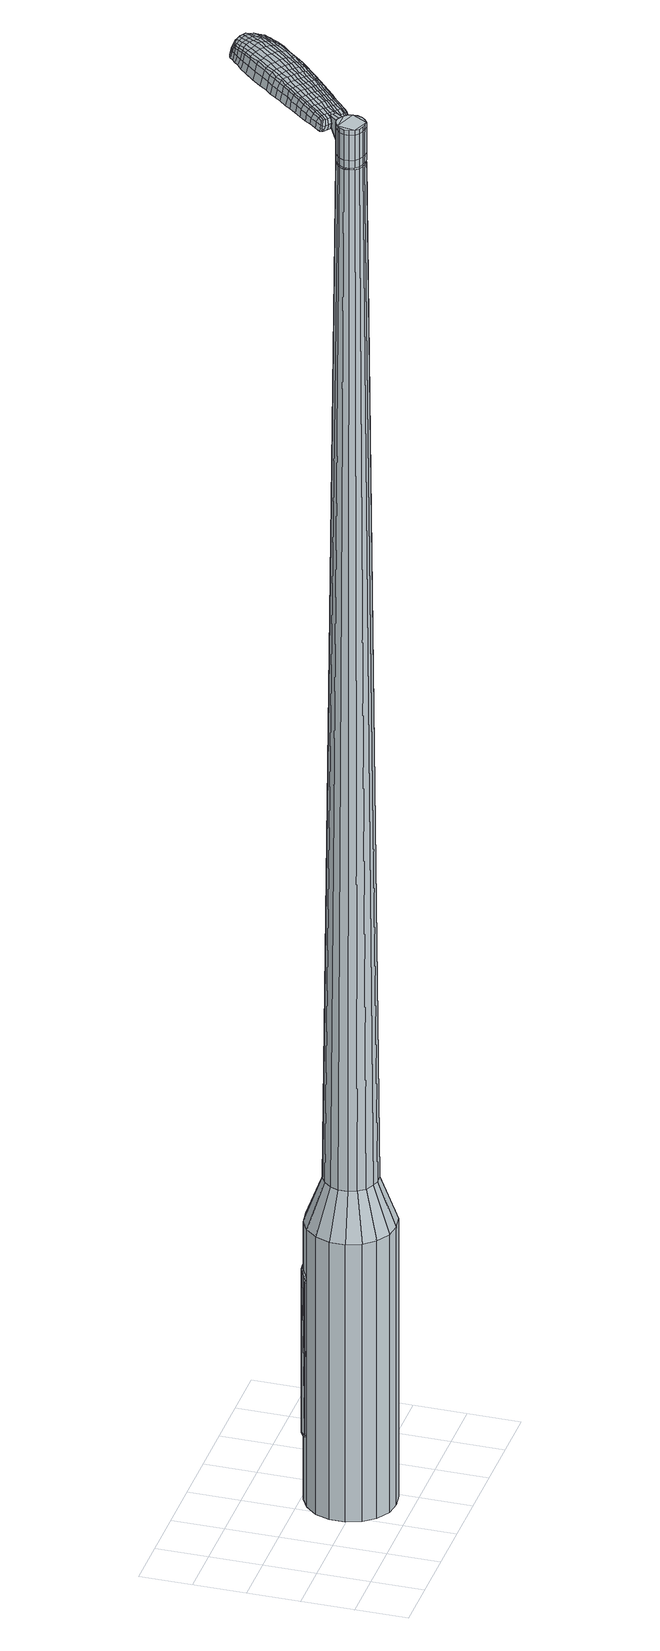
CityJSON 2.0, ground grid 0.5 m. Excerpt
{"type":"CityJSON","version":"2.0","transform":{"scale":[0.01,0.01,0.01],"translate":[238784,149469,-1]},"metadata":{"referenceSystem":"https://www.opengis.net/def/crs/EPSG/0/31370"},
"CityObjects":{
"object1":{"type":"GenericCityObject","attributes":{"cluster":962,"mean_distance_to_centroid":0.055,"new_centroid_x":238785.34,"new_centroid_y":149469.56,"mean_distance_to_camera":15.28,"H1":14.11,"H2":13.28,"Z_final":104.27,"cluster2":-1,"proj_x":238791.31,"proj_y":149474.66,"id_line":47832,"bearing_l":139.51,"distance":7.85,"orientation":"right","G_obj":49.51},"geometry":[{"type":"MultiSurface","lod":"2","boundaries":[[[0,1,2,3]],[[1,4,5,2]],[[4,6,7,5]],[[6,8,9,7]],[[8,10,11,9]],[[10,12,13,11]],[[12,14,15,13]],[[14,16,17,15]],[[16,18,19,17]],[[18,20,21,19]],[[20,22,23,21]],[[22,24,25,23]],[[24,26,27,25]],[[26,28,29,27]],[[28,30,31,29]],[[30,32,33,31]],[[32,34,35,33]],[[34,0,3,35]],[[36,37,38,39]],[[38,40,41,42]],[[41,43,42]],[[42,44,45,46]],[[45,47,46]],[[46,48,49,50]],[[49,51,50]],[[42,46,50,38]],[[50,52,39,38]],[[53,36,39]],[[2,5,7,35]],[[7,9,11,15]],[[11,13,15]],[[15,17,19,23]],[[19,21,23]],[[23,25,27,31]],[[27,29,31]],[[15,23,31,7]],[[31,33,35,7]],[[3,2,35]],[[1,0,54,55]],[[0,34,56,54]],[[34,32,57,56]],[[32,30,58,57]],[[30,28,59,58]],[[28,26,60,59]],[[26,24,61,60]],[[24,22,62,61]],[[22,20,63,62]],[[20,18,64,63]],[[18,16,65,64]],[[16,14,66,65]],[[14,12,67,66]],[[12,10,68,67]],[[10,8,69,68]],[[8,6,70,69]],[[6,4,71,70]],[[4,1,55,71]],[[55,54,72,73]],[[54,56,74,72]],[[56,57,75,74]],[[57,58,76,75]],[[58,59,77,76]],[[59,60,78,77]],[[60,61,79,78]],[[61,62,80,79]],[[62,63,81,80]],[[63,64,82,81]],[[64,65,83,82]],[[65,66,84,83]],[[66,67,85,84]],[[67,68,86,85]],[[68,69,87,86]],[[69,70,88,87]],[[70,71,89,88]],[[71,55,73,89]],[[72,90,91,92]],[[93,94,90,72]],[[95,96,94,93]],[[97,98,96,95]],[[77,99,98,97]],[[78,100,99,77]],[[101,102,100,78]],[[103,104,102,101]],[[105,106,104,103]],[[82,107,106,105]],[[83,108,107,82]],[[84,109,108,83]],[[110,111,109,84]],[[86,112,111,110]],[[113,114,112,86]],[[115,116,114,113]],[[117,118,116,115]],[[92,91,118,117]],[[119,120,121,122]],[[123,119,122,124]],[[125,123,124,126]],[[127,125,126,128]],[[129,127,128,130]],[[131,129,130,132]],[[133,131,132,134]],[[135,133,134,136]],[[137,135,136,138]],[[139,137,138,140]],[[141,139,140,142]],[[143,141,142,144]],[[145,143,144,146]],[[147,145,146,148]],[[149,147,148,150]],[[151,149,150,152]],[[73,72,92]],[[74,93,72]],[[74,75,95,93]],[[75,76,97,95]],[[76,77,97]],[[79,101,78]],[[79,80,103,101]],[[80,81,105,103]],[[81,82,105]],[[85,110,84]],[[85,86,110]],[[87,113,86]],[[87,88,115,113]],[[88,89,117,115]],[[89,73,92,117]],[[153,91,90]],[[153,154,118,91]],[[154,155,116,118]],[[155,156,114,116]],[[156,112,114]],[[157,111,112]],[[157,109,111]],[[158,106,107]],[[158,159,104,106]],[[159,160,102,104]],[[160,100,102]],[[161,98,99]],[[161,162,96,98]],[[162,163,94,96]],[[163,90,94]],[[39,52,151,164]],[[153,90,165,152]],[[53,39,164,120]],[[90,163,121,165]],[[36,53,120,119]],[[163,162,122,121]],[[37,36,119,123]],[[162,161,124,122]],[[38,37,123,125]],[[161,99,126,124]],[[40,38,125,127]],[[99,100,128,126]],[[41,40,127,129]],[[100,160,130,128]],[[43,41,129,131]],[[160,159,132,130]],[[42,43,131,133]],[[159,158,134,132]],[[44,42,133,135]],[[158,107,136,134]],[[45,44,135,137]],[[107,108,138,136]],[[47,45,137,139]],[[108,109,140,138]],[[46,47,139,141]],[[109,157,142,140]],[[48,46,141,143]],[[157,112,144,142]],[[49,48,143,145]],[[112,156,146,144]],[[51,49,145,147]],[[156,155,148,146]],[[50,51,147,149]],[[155,154,150,148]],[[52,50,149,151]],[[154,153,152,150]],[[151,152,166,167]],[[152,165,168,166]],[[165,121,169,168]],[[121,120,170,169]],[[120,164,171,170]],[[164,151,167,171]],[[172,173,174,175]],[[176,172,175,177]],[[172,176,178,179]],[[173,172,179,180]],[[181,182,183,184]],[[185,181,184,186]],[[181,185,187,188]],[[182,181,188,189]],[[190,191,192,193]],[[194,190,193,195]],[[190,194,196,197]],[[191,190,197,198]],[[199,200,201,202]],[[203,199,202,204]],[[199,203,205,206]],[[200,199,206,207]],[[208,209,210,211]],[[212,208,211,213]],[[208,212,214,215]],[[209,208,215,216]],[[217,218,219,220]],[[221,217,220,222]],[[217,221,223,224]],[[218,217,224,225]],[[226,227,228,229]],[[218,226,229,219]],[[226,218,225,230]],[[227,226,230,231]],[[232,233,234,235]],[[227,232,235,228]],[[232,227,231,236]],[[233,232,236,237]],[[238,176,177,239]],[[233,238,239,234]],[[238,233,237,240]],[[176,238,240,178]],[[241,242,243,244]],[[245,241,244,246]],[[241,245,247,248]],[[242,241,248,249]],[[250,251,252,253]],[[242,250,253,243]],[[250,242,249,254]],[[251,250,254,255]],[[256,257,258,259]],[[251,256,259,252]],[[256,251,255,260]],[[257,256,260,261]],[[262,263,264,265]],[[257,262,265,258]],[[262,257,261,266]],[[263,262,266,267]],[[268,173,180,269]],[[263,268,269,264]],[[268,263,267,270]],[[173,268,270,174]],[[271,272,273,274]],[[275,271,274,276]],[[271,275,277,278]],[[272,271,278,279]],[[280,281,282,283]],[[272,280,283,273]],[[280,272,279,284]],[[281,280,284,285]],[[286,287,288,289]],[[281,286,289,282]],[[286,281,285,290]],[[287,286,290,291]],[[292,185,186,293]],[[287,292,293,288]],[[292,287,291,294]],[[185,292,294,187]],[[295,296,297,298]],[[299,295,298,300]],[[295,299,301,302]],[[296,295,302,303]],[[304,305,306,307]],[[296,304,307,297]],[[304,296,303,308]],[[305,304,308,309]],[[310,311,312,313]],[[305,310,313,306]],[[310,305,309,314]],[[311,310,314,315]],[[316,317,318,319]],[[311,316,319,312]],[[316,311,315,320]],[[317,316,320,321]],[[322,182,189,323]],[[317,322,323,318]],[[322,317,321,324]],[[182,322,324,183]],[[325,211,210,326]],[[327,325,326,328]],[[325,327,329,330]],[[211,325,330,213]],[[331,327,328,332]],[[333,331,332,334]],[[331,333,335,336]],[[327,331,336,329]],[[337,333,334,338]],[[339,337,338,340]],[[337,339,341,342]],[[333,337,342,335]],[[343,339,340,344]],[[345,343,344,346]],[[343,345,347,348]],[[339,343,348,341]],[[349,345,346,350]],[[200,349,350,201]],[[349,200,207,351]],[[345,349,351,347]],[[352,353,198,197]],[[354,352,197,196]],[[352,354,355,356]],[[353,352,356,357]],[[358,359,357,356]],[[360,358,356,355]],[[358,360,361,362]],[[359,358,362,363]],[[364,365,363,362]],[[366,364,362,361]],[[364,366,367,368]],[[365,364,368,369]],[[370,371,369,368]],[[372,370,368,367]],[[370,372,205,203]],[[371,370,203,204]],[[373,374,375,376]],[[275,373,376,277]],[[373,275,276,377]],[[374,373,377,378]],[[379,194,195,380]],[[374,379,380,375]],[[379,374,378,381]],[[194,379,381,196]],[[382,383,384,385]],[[221,382,385,223]],[[382,221,222,386]],[[383,382,386,387]],[[388,389,390,391]],[[383,388,391,384]],[[388,383,387,392]],[[389,388,392,393]],[[394,191,198,395]],[[389,394,395,390]],[[394,389,393,396]],[[191,394,396,192]],[[397,398,399,400]],[[179,397,400,180]],[[397,179,178,401]],[[398,397,401,402]],[[403,404,405,406]],[[398,403,406,399]],[[403,398,402,407]],[[404,403,407,408]],[[409,202,201,410]],[[404,409,410,405]],[[409,404,408,411]],[[202,409,411,204]],[[412,413,414,415]],[[184,412,415,186]],[[412,184,183,416]],[[413,412,416,417]],[[418,206,205,419]],[[413,418,419,414]],[[418,413,417,420]],[[206,418,420,207]],[[421,422,423,424]],[[299,421,424,301]],[[421,299,300,425]],[[422,421,425,426]],[[427,212,213,428]],[[422,427,428,423]],[[427,422,426,429]],[[212,427,429,214]],[[430,431,432,433]],[[245,430,433,247]],[[430,245,246,434]],[[431,430,434,435]],[[436,437,438,439]],[[431,436,439,432]],[[436,431,435,440]],[[437,436,440,441]],[[442,209,216,443]],[[437,442,443,438]],[[442,437,441,444]],[[209,442,444,210]],[[445,446,435,434]],[[244,445,434,246]],[[445,244,243,447]],[[446,445,447,448]],[[449,450,441,440]],[[446,449,440,435]],[[449,446,448,451]],[[450,449,451,452]],[[453,326,210,444]],[[450,453,444,441]],[[453,450,452,454]],[[326,453,454,328]],[[455,456,457,458]],[[302,455,458,303]],[[455,302,301,424]],[[456,455,424,423]],[[459,330,329,460]],[[456,459,460,457]],[[459,456,423,428]],[[330,459,428,213]],[[461,462,448,447]],[[253,461,447,243]],[[461,253,252,463]],[[462,461,463,464]],[[465,466,452,451]],[[462,465,451,448]],[[465,462,464,467]],[[466,465,467,468]],[[469,332,328,454]],[[466,469,454,452]],[[469,466,468,470]],[[332,469,470,334]],[[471,472,473,474]],[[308,471,474,309]],[[471,308,303,458]],[[472,471,458,457]],[[475,336,335,476]],[[472,475,476,473]],[[475,472,457,460]],[[336,475,460,329]],[[477,478,464,463]],[[259,477,463,252]],[[477,259,258,479]],[[478,477,479,480]],[[481,482,468,467]],[[478,481,467,464]],[[481,478,480,483]],[[482,481,483,484]],[[485,338,334,470]],[[482,485,470,468]],[[485,482,484,486]],[[338,485,486,340]],[[487,488,489,490]],[[314,487,490,315]],[[487,314,309,474]],[[488,487,474,473]],[[491,342,341,492]],[[488,491,492,489]],[[491,488,473,476]],[[342,491,476,335]],[[493,494,480,479]],[[265,493,479,258]],[[493,265,264,495]],[[494,493,495,496]],[[497,498,484,483]],[[494,497,483,480]],[[497,494,496,499]],[[498,497,499,500]],[[501,344,340,486]],[[498,501,486,484]],[[501,498,500,502]],[[344,501,502,346]],[[503,504,505,506]],[[320,503,506,321]],[[503,320,315,490]],[[504,503,490,489]],[[507,348,347,508]],[[504,507,508,505]],[[507,504,489,492]],[[348,507,492,341]],[[509,510,496,495]],[[269,509,495,264]],[[509,269,180,400]],[[510,509,400,399]],[[511,512,500,499]],[[510,511,499,496]],[[511,510,399,406]],[[512,511,406,405]],[[513,350,346,502]],[[512,513,502,500]],[[513,512,405,410]],[[350,513,410,201]],[[514,515,417,416]],[[324,514,416,183]],[[514,324,321,506]],[[515,514,506,505]],[[516,351,207,420]],[[515,516,420,417]],[[516,515,505,508]],[[351,516,508,347]],[[517,518,378,377]],[[274,517,377,276]],[[517,274,273,519]],[[518,517,519,520]],[[521,354,196,381]],[[518,521,381,378]],[[521,518,520,522]],[[354,521,522,355]],[[523,524,525,526]],[[224,523,526,225]],[[523,224,223,385]],[[524,523,385,384]],[[527,528,529,530]],[[524,527,530,525]],[[527,524,384,391]],[[528,527,391,390]],[[531,353,357,532]],[[528,531,532,529]],[[531,528,390,395]],[[353,531,395,198]],[[533,534,520,519]],[[283,533,519,273]],[[533,283,282,535]],[[534,533,535,536]],[[537,360,355,522]],[[534,537,522,520]],[[537,534,536,538]],[[360,537,538,361]],[[539,540,541,542]],[[230,539,542,231]],[[539,230,225,526]],[[540,539,526,525]],[[543,544,545,546]],[[540,543,546,541]],[[543,540,525,530]],[[544,543,530,529]],[[547,359,363,548]],[[544,547,548,545]],[[547,544,529,532]],[[359,547,532,357]],[[549,550,536,535]],[[289,549,535,282]],[[549,289,288,551]],[[550,549,551,552]],[[553,366,361,538]],[[550,553,538,536]],[[553,550,552,554]],[[366,553,554,367]],[[555,556,557,558]],[[236,555,558,237]],[[555,236,231,542]],[[556,555,542,541]],[[559,560,561,562]],[[556,559,562,557]],[[559,556,541,546]],[[560,559,546,545]],[[563,365,369,564]],[[560,563,564,561]],[[563,560,545,548]],[[365,563,548,363]],[[565,566,552,551]],[[293,565,551,288]],[[565,293,186,415]],[[566,565,415,414]],[[567,372,367,554]],[[566,567,554,552]],[[567,566,414,419]],[[372,567,419,205]],[[568,569,402,401]],[[240,568,401,178]],[[568,240,237,558]],[[569,568,558,557]],[[570,571,408,407]],[[569,570,407,402]],[[570,569,557,562]],[[571,570,562,561]],[[572,371,204,411]],[[571,572,411,408]],[[572,571,561,564]],[[371,572,564,369]],[[573,574,575,576]],[[576,575,577,578]],[[579,577,575,580]],[[580,575,574,581]],[[582,583,584,585]],[[585,584,586,587]],[[588,586,584,589]],[[589,584,583,590]],[[591,592,593,594]],[[594,593,595,596]],[[597,595,593,598]],[[598,593,592,599]],[[600,601,602,603]],[[603,602,604,605]],[[606,604,602,607]],[[607,602,601,608]],[[609,610,611,612]],[[612,611,613,614]],[[615,613,611,616]],[[616,611,610,617]],[[618,619,620,621]],[[621,620,622,623]],[[624,622,620,625]],[[625,620,619,626]],[[627,628,629,630]],[[630,629,619,618]],[[626,619,629,631]],[[631,629,628,632]],[[633,634,635,636]],[[636,635,628,627]],[[632,628,635,637]],[[637,635,634,638]],[[578,577,639,640]],[[640,639,634,633]],[[638,634,639,641]],[[641,639,577,579]],[[642,643,644,645]],[[645,644,646,647]],[[648,646,644,649]],[[649,644,643,650]],[[651,652,653,654]],[[654,653,643,642]],[[650,643,653,655]],[[655,653,652,656]],[[657,658,659,660]],[[660,659,652,651]],[[656,652,659,661]],[[661,659,658,662]],[[663,664,665,666]],[[666,665,658,657]],[[662,658,665,667]],[[667,665,664,668]],[[581,574,669,670]],[[670,669,664,663]],[[668,664,669,671]],[[671,669,574,573]],[[672,673,674,675]],[[675,674,676,677]],[[678,676,674,679]],[[679,674,673,680]],[[681,682,683,684]],[[684,683,673,672]],[[680,673,683,685]],[[685,683,682,686]],[[687,688,689,690]],[[690,689,682,681]],[[686,682,689,691]],[[691,689,688,692]],[[587,586,693,694]],[[694,693,688,687]],[[692,688,693,695]],[[695,693,586,588]],[[696,697,698,699]],[[699,698,700,701]],[[702,700,698,703]],[[703,698,697,704]],[[705,706,707,708]],[[708,707,697,696]],[[704,697,707,709]],[[709,707,706,710]],[[711,712,713,714]],[[714,713,706,705]],[[710,706,713,715]],[[715,713,712,716]],[[717,718,719,720]],[[720,719,712,711]],[[716,712,719,721]],[[721,719,718,722]],[[590,583,723,724]],[[724,723,718,717]],[[722,718,723,725]],[[725,723,583,582]],[[609,612,726,727]],[[727,726,728,729]],[[730,728,726,170]],[[170,726,612,614]],[[729,728,731,732]],[[732,731,733,734]],[[735,733,731,736]],[[736,731,728,730]],[[734,733,737,738]],[[738,737,739,740]],[[741,739,737,742]],[[742,737,733,735]],[[740,739,743,744]],[[744,743,745,746]],[[747,745,743,748]],[[748,743,739,741]],[[746,745,749,750]],[[750,749,601,600]],[[608,601,749,751]],[[751,749,745,747]],[[599,752,753,598]],[[598,753,754,597]],[[755,754,753,756]],[[756,753,752,757]],[[757,758,759,756]],[[756,759,760,755]],[[761,760,759,762]],[[762,759,758,763]],[[763,764,765,762]],[[762,765,766,761]],[[767,766,765,768]],[[768,765,764,769]],[[769,770,771,768]],[[768,771,772,767]],[[606,772,771,604]],[[604,771,770,605]],[[773,774,775,776]],[[776,775,676,678]],[[677,676,775,777]],[[777,775,774,778]],[[596,595,779,780]],[[780,779,774,773]],[[778,774,779,781]],[[781,779,595,597]],[[782,783,784,785]],[[785,784,622,624]],[[623,622,784,786]],[[786,784,783,787]],[[788,789,790,791]],[[791,790,783,782]],[[787,783,790,792]],[[792,790,789,793]],[[599,592,794,795]],[[795,794,789,788]],[[793,789,794,796]],[[796,794,592,591]],[[797,798,799,800]],[[800,799,580,581]],[[579,580,799,801]],[[801,799,798,802]],[[803,804,805,806]],[[806,805,798,797]],[[802,798,805,807]],[[807,805,804,808]],[[600,603,809,810]],[[810,809,804,803]],[[808,804,809,811]],[[811,809,603,605]],[[812,813,814,815]],[[815,814,585,587]],[[582,585,814,816]],[[816,814,813,817]],[[606,607,818,819]],[[819,818,813,812]],[[817,813,818,820]],[[820,818,607,608]],[[821,822,700,823]],[[823,700,702]],[[701,700,824]],[[824,700,822,825]],[[614,613,826,827]],[[827,826,822,821]],[[825,822,826,828]],[[828,826,613,615]],[[829,830,831,832]],[[832,831,646,648]],[[647,646,831,833]],[[833,831,830,834]],[[835,836,837,838]],[[838,837,830,829]],[[834,830,837,839]],[[839,837,836,840]],[[617,610,841,842]],[[842,841,836,835]],[[840,836,841,843]],[[843,841,610,609]],[[834,844,845,833]],[[833,845,645,647]],[[642,645,845,846]],[[846,845,844,847]],[[840,848,849,839]],[[839,849,844,834]],[[847,844,849,850]],[[850,849,848,851]],[[609,727,852,843]],[[843,852,848,840]],[[851,848,852,853]],[[853,852,727,729]],[[854,855,856,857]],[[857,856,703,704]],[[702,703,856,823]],[[823,856,855,821]],[[730,170,858,859]],[[859,858,855,854]],[[821,855,858,827]],[[827,858,170,614]],[[847,860,861,846]],[[846,861,654,642]],[[651,654,861,862]],[[862,861,860,863]],[[851,864,865,850]],[[850,865,860,847]],[[863,860,865,866]],[[866,865,864,867]],[[729,732,868,853]],[[853,868,864,851]],[[867,864,868,869]],[[869,868,732,734]],[[870,871,872,873]],[[873,872,709,710]],[[704,709,872,857]],[[857,872,871,854]],[[735,736,874,875]],[[875,874,871,870]],[[854,871,874,859]],[[859,874,736,730]],[[863,876,877,862]],[[862,877,660,651]],[[657,660,877,878]],[[878,877,876,879]],[[867,880,881,866]],[[866,881,876,863]],[[879,876,881,882]],[[882,881,880,883]],[[734,738,884,869]],[[869,884,880,867]],[[883,880,884,885]],[[885,884,738,740]],[[886,887,888,889]],[[889,888,715,716]],[[710,715,888,873]],[[873,888,887,870]],[[741,742,890,891]],[[891,890,887,886]],[[870,887,890,875]],[[875,890,742,735]],[[879,892,893,878]],[[878,893,666,657]],[[663,666,893,894]],[[894,893,892,895]],[[883,896,897,882]],[[882,897,892,879]],[[895,892,897,898]],[[898,897,896,899]],[[740,744,900,885]],[[885,900,896,883]],[[899,896,900,901]],[[901,900,744,746]],[[902,903,904,905]],[[905,904,721,722]],[[716,721,904,889]],[[889,904,903,886]],[[747,748,906,907]],[[907,906,903,902]],[[886,903,906,891]],[[891,906,748,741]],[[895,908,909,894]],[[894,909,670,663]],[[581,670,909,800]],[[800,909,908,797]],[[899,910,911,898]],[[898,911,908,895]],[[797,908,911,806]],[[806,911,910,803]],[[746,750,912,901]],[[901,912,910,899]],[[803,910,912,810]],[[810,912,750,600]],[[817,913,914,816]],[[816,914,725,582]],[[722,725,914,905]],[[905,914,913,902]],[[608,751,915,820]],[[820,915,913,817]],[[902,913,915,907]],[[907,915,751,747]],[[778,916,917,777]],[[777,917,675,677]],[[672,675,917,918]],[[918,917,916,919]],[[597,754,920,781]],[[781,920,916,778]],[[919,916,920,921]],[[921,920,754,755]],[[922,923,924,925]],[[925,924,625,626]],[[624,625,924,785]],[[785,924,923,782]],[[926,927,928,929]],[[929,928,923,922]],[[782,923,928,791]],[[791,928,927,788]],[[757,752,930,931]],[[931,930,927,926]],[[788,927,930,795]],[[795,930,752,599]],[[919,932,933,918]],[[918,933,684,672]],[[681,684,933,934]],[[934,933,932,935]],[[755,760,936,921]],[[921,936,932,919]],[[935,932,936,937]],[[937,936,760,761]],[[938,939,940,941]],[[941,940,631,632]],[[626,631,940,925]],[[925,940,939,922]],[[942,943,944,945]],[[945,944,939,938]],[[922,939,944,929]],[[929,944,943,926]],[[763,758,946,947]],[[947,946,943,942]],[[926,943,946,931]],[[931,946,758,757]],[[935,948,949,934]],[[934,949,690,681]],[[687,690,949,950]],[[950,949,948,951]],[[761,766,952,937]],[[937,952,948,935]],[[951,948,952,953]],[[953,952,766,767]],[[954,955,956,957]],[[957,956,637,638]],[[632,637,956,941]],[[941,956,955,938]],[[958,959,960,961]],[[961,960,955,954]],[[938,955,960,945]],[[945,960,959,942]],[[769,764,962,963]],[[963,962,959,958]],[[942,959,962,947]],[[947,962,764,763]],[[951,964,965,950]],[[950,965,694,687]],[[587,694,965,815]],[[815,965,964,812]],[[767,772,966,953]],[[953,966,964,951]],[[812,964,966,819]],[[819,966,772,606]],[[802,967,968,801]],[[801,968,641,579]],[[638,641,968,957]],[[957,968,967,954]],[[808,969,970,807]],[[807,970,967,802]],[[954,967,970,961]],[[961,970,969,958]],[[605,770,971,811]],[[811,971,969,808]],[[958,969,971,963]],[[963,971,770,769]],[[573,576,175,174]],[[576,578,177,175]],[[588,589,188,187]],[[589,590,189,188]],[[591,594,193,192]],[[594,596,195,193]],[[615,616,215,214]],[[616,617,216,215]],[[618,621,220,219]],[[621,623,222,220]],[[627,630,229,228]],[[630,618,219,229]],[[633,636,235,234]],[[636,627,228,235]],[[578,640,239,177]],[[640,633,234,239]],[[648,649,248,247]],[[649,650,249,248]],[[650,655,254,249]],[[655,656,255,254]],[[656,661,260,255]],[[661,662,261,260]],[[662,667,266,261]],[[667,668,267,266]],[[668,671,270,267]],[[671,573,174,270]],[[678,679,278,277]],[[679,680,279,278]],[[680,685,284,279]],[[685,686,285,284]],[[686,691,290,285]],[[691,692,291,290]],[[692,695,294,291]],[[695,588,187,294]],[[696,699,298,297]],[[699,701,300,298]],[[705,708,307,306]],[[708,696,297,307]],[[711,714,313,312]],[[714,705,306,313]],[[717,720,319,318]],[[720,711,312,319]],[[590,724,323,189]],[[724,717,318,323]],[[773,776,376,375]],[[776,678,277,376]],[[596,780,380,195]],[[780,773,375,380]],[[623,786,386,222]],[[786,787,387,386]],[[787,792,392,387]],[[792,793,393,392]],[[793,796,396,393]],[[796,591,192,396]],[[701,824,425,300]],[[824,825,426,425]],[[825,828,429,426]],[[828,615,214,429]],[[829,832,433,432]],[[832,648,247,433]],[[835,838,439,438]],[[838,829,432,439]],[[617,842,443,216]],[[842,835,438,443]],[[972,973,974,975]],[[976,977,975,974]],[[978,979,980,981]],[[982,983,984,985]],[[973,986,987,974]],[[988,976,974,987]],[[989,978,981,990]],[[991,992,983,982]],[[986,993,994,987]],[[994,995,988,987]],[[996,989,990,997]],[[998,992,991,999]],[[993,1000,1001,994]],[[1001,1002,995,994]],[[1003,996,997,1004]],[[1005,998,999,1006]],[[1007,1008,1009,1010]],[[1011,1012,1008,1007]],[[1011,1013,1014,1012]],[[1013,1015,1016,1014]],[[1017,1018,1019,1020]],[[1021,1022,1018,1017]],[[1023,1024,1022,1021]],[[1025,1026,1024,1023]],[[1020,1009,1008,1017]],[[1017,1008,1012,1021]],[[1012,1014,1023,1021]],[[1014,1016,1025,1023]],[[981,980,977,976]],[[990,981,976,988]],[[995,997,990,988]],[[1002,1004,997,995]],[[982,985,979,978]],[[991,982,978,989]],[[999,991,989,996]],[[1006,999,996,1003]],[[983,1007,1010,984]],[[992,1011,1007,983]],[[1013,1011,992,998]],[[1015,1013,998,1005]],[[1027,1028,1029,1030]],[[1029,1031,1032,1033]],[[1029,1033,1034,1035]],[[1029,1035,1030]],[[1036,1027,1030,1037]],[[1038,1037,1030,1039]],[[1040,1039,1030]],[[1041,1029,1028,1042]],[[1043,1041,1042,1044]],[[1045,1043,1044,1046]],[[1047,1045,1046,1048]],[[1049,1047,1048,1050]],[[1050,1051,1052,1053]],[[1050,1053,1054,1055]],[[1050,1055,1056,1057]],[[1056,1058,1059,1060]],[[1056,1060,1061,1062]],[[1056,1062,1057]],[[1050,1057,1049]],[[1063,1064,1028,1027]],[[1065,1066,1031,1029]],[[1067,1068,1040,1030]],[[1064,1069,1042,1028]],[[1070,1065,1029,1041]],[[1069,1071,1044,1042]],[[1072,1070,1041,1043]],[[1071,1073,1046,1044]],[[1074,1072,1043,1045]],[[1073,1075,1048,1046]],[[1076,1074,1045,1047]],[[1075,1077,1050,1048]],[[1078,1076,1047,1049]],[[1077,1079,1051,1050]],[[1080,1081,1058,1056]],[[1082,1078,1049,1057]],[[1052,1051,1079,1083]],[[1053,1052,1083,1084]],[[1054,1053,1084,1085]],[[1055,1054,1085,1086]],[[1056,1055,1086,1080]],[[1087,1063,1027,1036]],[[1088,1087,1036,1037]],[[1089,1088,1037,1038]],[[1090,1089,1038,1039]],[[1068,1090,1039,1040]],[[1032,1031,1066,1091]],[[1059,1058,1081,1092]],[[1033,1032,1091,1093]],[[1034,1033,1093,1094]],[[1035,1034,1094,1095]],[[1030,1035,1095,1067]],[[1060,1059,1092,1096]],[[1061,1060,1096,1097]],[[1062,1061,1097,1098]],[[1057,1062,1098,1082]]]}]}
},
"vertices":[
[161,90,384],[170,79,384],[170,79,96],[161,90,96],[175,65,384],[175,65,96],[175,50,384],[175,50,96],[170,37,384],[170,37,96],[160,25,384],[160,25,96],[148,18,384],[148,18,96],[133,16,384],[133,16,96],[119,18,384],[119,18,96],[106,26,384],[106,26,96],[97,37,384],[97,37,96],[92,51,384],[92,51,96],[92,66,384],[92,66,96],[97,80,384],[97,80,96],[107,91,384],[107,91,96],[119,98,384],[119,98,96],[134,100,384],[134,100,96],[148,98,384],[148,98,96],[134,72,1524],[129,71,1524],[125,68,1524],[142,68,1524],[122,65,1524],[120,61,1524],[122,51,1524],[120,56,1524],[125,48,1524],[129,46,1524],[138,45,1524],[133,45,1524],[142,48,1524],[145,51,1524],[147,60,1524],[147,56,1524],[145,65,1524],[138,71,1524],[150,77,429],[155,71,429],[142,82,429],[134,83,429],[125,82,429],[118,78,429],[112,71,429],[109,63,429],[109,54,429],[112,46,429],[117,39,429],[125,35,429],[133,33,429],[142,34,429],[150,39,429],[155,45,429],[158,54,429],[158,62,429],[142,68,1483],[145,65,1483],[138,71,1483],[134,72,1483],[129,71,1483],[125,68,1483],[122,65,1483],[120,61,1483],[120,56,1483],[122,51,1483],[125,48,1483],[129,46,1483],[133,45,1483],[138,45,1483],[142,48,1483],[145,51,1483],[147,56,1483],[147,60,1483],[142,68,1485],[145,64,1485],[145,64,1483],[138,70,1483],[138,70,1485],[134,71,1483],[134,71,1485],[129,70,1483],[129,70,1485],[125,68,1485],[122,65,1485],[121,60,1483],[121,60,1485],[121,56,1483],[121,56,1485],[122,52,1483],[122,52,1485],[125,48,1485],[129,46,1485],[133,45,1485],[138,46,1483],[138,46,1485],[142,48,1485],[145,52,1483],[145,52,1485],[146,56,1483],[146,56,1485],[146,60,1483],[146,60,1485],[134,72,1519],[138,71,1519],[138,71,1493],[134,72,1493],[129,71,1519],[129,71,1493],[125,68,1519],[125,68,1493],[122,65,1519],[122,65,1493],[120,61,1519],[120,61,1493],[120,56,1519],[120,56,1493],[122,51,1519],[122,51,1493],[125,48,1519],[125,48,1493],[129,46,1519],[129,46,1493],[133,45,1519],[133,45,1493],[138,45,1519],[138,45,1493],[142,48,1519],[142,48,1493],[145,51,1519],[145,51,1493],[147,56,1519],[147,56,1493],[147,60,1519],[147,60,1493],[145,65,1519],[145,65,1493],[145,65,1485],[147,60,1485],[147,56,1485],[145,51,1485],[138,45,1485],[122,51,1485],[120,56,1485],[120,61,1485],[129,71,1485],[134,72,1485],[138,71,1485],[142,68,1519],[142,68,1493],[157,80,1513],[157,80,1518],[154,83,1513],[152,85,1513],[152,85,1518],[154,83,1518],[217,126,1519],[213,121,1518],[215,121,1509],[219,126,1510],[223,133,1519],[225,133,1510],[221,133,1526],[216,126,1525],[211,121,1525],[188,151,1519],[184,146,1518],[184,144,1525],[189,150,1525],[194,158,1519],[194,156,1526],[193,160,1510],[188,153,1510],[184,148,1509],[249,196,1519],[252,193,1519],[253,194,1513],[250,197,1513],[245,198,1519],[246,198,1513],[244,196,1524],[248,195,1524],[251,192,1524],[201,139,1530],[196,134,1529],[199,132,1529],[204,137,1530],[207,146,1531],[210,144,1531],[204,149,1530],[198,142,1530],[194,136,1529],[149,78,1512],[151,76,1512],[152,77,1517],[150,79,1517],[147,80,1512],[148,81,1517],[147,81,1506],[149,79,1506],[152,77,1506],[255,172,1519],[253,169,1519],[255,169,1512],[256,172,1512],[256,174,1518],[257,174,1512],[255,174,1522],[254,173,1523],[252,170,1524],[250,165,1519],[247,161,1519],[249,161,1512],[252,165,1512],[249,166,1524],[246,161,1525],[243,156,1519],[238,150,1519],[240,150,1511],[245,156,1511],[242,157,1526],[237,150,1526],[231,141,1519],[233,141,1510],[229,142,1526],[166,73,1513],[172,78,1513],[170,79,1518],[165,73,1517],[162,69,1512],[162,70,1516],[163,69,1506],[168,73,1507],[173,78,1507],[177,84,1514],[182,89,1515],[181,89,1520],[175,84,1519],[178,84,1507],[184,89,1507],[187,94,1515],[192,100,1516],[191,100,1522],[186,95,1521],[189,94,1508],[194,100,1508],[198,105,1517],[203,110,1517],[201,111,1524],[196,105,1523],[199,105,1508],[205,110,1509],[208,116,1518],[206,116,1524],[210,116,1509],[228,196,1519],[226,194,1519],[226,193,1524],[229,195,1523],[230,197,1518],[230,196,1522],[230,199,1512],[228,198,1512],[225,195,1512],[222,190,1519],[218,186,1519],[219,185,1525],[223,189,1524],[222,192,1512],[218,188,1512],[214,182,1519],[209,176,1519],[209,174,1526],[215,181,1526],[214,184,1511],[208,178,1511],[201,167,1519],[202,166,1526],[201,169,1510],[143,93,1513],[148,99,1513],[148,100,1507],[143,94,1507],[140,88,1512],[140,89,1506],[141,88,1516],[144,91,1517],[148,97,1518],[152,105,1514],[157,111,1515],[157,112,1507],[152,106,1507],[153,103,1519],[157,109,1520],[162,117,1515],[166,123,1516],[166,124,1508],[161,118,1508],[162,115,1521],[167,121,1522],[171,128,1517],[175,134,1517],[175,136,1509],[170,130,1508],[171,127,1523],[176,133,1524],[179,140,1518],[179,142,1509],[180,138,1524],[153,83,1519],[155,81,1519],[158,89,1520],[160,87,1520],[156,90,1520],[151,85,1519],[163,94,1522],[165,92,1522],[168,100,1523],[170,98,1523],[165,102,1523],[161,96,1521],[173,106,1524],[175,104,1524],[177,111,1525],[180,109,1525],[175,113,1525],[170,108,1524],[182,117,1526],[184,115,1526],[187,123,1527],[189,121,1527],[184,125,1527],[180,119,1526],[192,128,1528],[194,126,1528],[189,130,1528],[246,192,1527],[249,190,1527],[243,194,1526],[240,191,1527],[243,189,1528],[246,186,1528],[239,184,1529],[242,182,1529],[236,186,1528],[231,181,1530],[234,179,1530],[237,176,1530],[230,173,1531],[232,170,1531],[226,175,1530],[220,168,1531],[224,166,1531],[226,164,1531],[215,156,1531],[218,154,1531],[212,159,1531],[232,198,1518],[235,199,1519],[235,200,1513],[232,200,1513],[232,197,1523],[235,197,1523],[240,199,1519],[241,199,1513],[240,197,1524],[257,177,1518],[257,179,1518],[255,179,1523],[255,176,1523],[258,177,1513],[258,179,1513],[257,183,1519],[256,187,1519],[255,186,1524],[255,182,1523],[258,183,1513],[257,187,1513],[254,190,1519],[253,189,1524],[255,191,1513],[214,127,1528],[213,129,1528],[208,123,1528],[209,122,1527],[220,134,1528],[219,135,1529],[211,131,1529],[209,133,1530],[204,127,1529],[206,125,1528],[217,137,1529],[215,140,1530],[206,135,1530],[201,130,1529],[212,142,1531],[190,148,1528],[192,147,1529],[197,154,1529],[195,155,1528],[185,143,1527],[187,141,1528],[195,145,1529],[201,152,1530],[190,139,1528],[140,86,1512],[141,84,1512],[143,85,1517],[141,86,1517],[140,87,1506],[141,86,1506],[144,82,1512],[145,83,1517],[144,83,1506],[160,68,1512],[159,69,1512],[160,70,1506],[161,68,1506],[160,70,1517],[159,71,1517],[157,71,1512],[155,73,1512],[156,73,1506],[158,71,1506],[158,72,1517],[156,74,1517],[153,74,1512],[154,75,1506],[154,75,1517],[164,74,1519],[163,75,1519],[169,79,1520],[168,80,1520],[161,76,1519],[159,78,1519],[166,82,1520],[164,83,1520],[157,80,1519],[162,85,1520],[145,90,1519],[146,89,1519],[151,95,1520],[149,96,1520],[148,87,1519],[153,93,1520],[174,85,1521],[173,86,1521],[179,90,1522],[178,91,1522],[171,87,1521],[169,89,1521],[176,93,1522],[174,95,1523],[167,91,1522],[172,96,1523],[154,102,1521],[155,101,1521],[160,107,1522],[158,108,1522],[158,99,1521],[163,104,1522],[184,95,1523],[183,97,1523],[189,101,1524],[188,102,1524],[181,98,1523],[179,100,1524],[186,104,1525],[184,106,1525],[177,102,1524],[182,107,1525],[163,114,1523],[165,113,1523],[169,118,1524],[167,120,1524],[167,110,1524],[172,116,1525],[194,106,1525],[193,107,1525],[200,112,1526],[198,113,1526],[191,109,1526],[189,111,1526],[196,115,1527],[194,117,1527],[187,113,1526],[192,119,1527],[172,126,1525],[174,124,1525],[178,130,1526],[176,131,1526],[176,122,1526],[181,128,1527],[204,117,1527],[203,118,1527],[201,120,1527],[199,122,1528],[196,124,1528],[181,137,1527],[183,136,1527],[186,133,1528],[231,195,1525],[233,195,1525],[228,193,1526],[231,193,1526],[238,195,1526],[235,192,1527],[254,174,1525],[254,177,1525],[252,174,1526],[252,171,1525],[254,180,1525],[253,184,1526],[250,180,1527],[251,177,1526],[251,187,1526],[248,184,1527],[224,189,1526],[227,189,1527],[220,184,1527],[223,184,1528],[231,188,1528],[227,183,1529],[249,167,1526],[248,170,1527],[244,165,1528],[245,163,1527],[248,172,1527],[246,176,1528],[242,170,1529],[243,167,1528],[244,179,1528],[240,173,1530],[216,180,1528],[218,179,1529],[210,174,1528],[213,173,1529],[222,177,1529],[216,171,1530],[241,158,1528],[240,160,1528],[235,153,1529],[236,151,1528],[239,162,1529],[237,165,1530],[231,158,1530],[233,156,1530],[235,168,1530],[229,161,1531],[203,165,1529],[205,163,1529],[208,161,1530],[228,143,1528],[227,144,1529],[225,146,1530],[223,149,1530],[221,151,1531],[213,122,1509],[211,122,1518],[216,128,1518],[218,128,1509],[222,134,1519],[224,134,1510],[220,134,1525],[214,128,1525],[209,123,1525],[186,143,1525],[185,145,1518],[190,150,1518],[190,149,1525],[195,157,1519],[196,155,1525],[195,159,1510],[190,152,1509],[185,147,1509],[251,192,1513],[250,192,1519],[248,194,1519],[249,195,1513],[245,196,1519],[245,196,1513],[244,194,1524],[247,193,1524],[249,191,1524],[199,132,1528],[197,134,1528],[201,140,1529],[204,138,1529],[207,147,1529],[210,144,1529],[205,149,1529],[199,142,1529],[194,136,1528],[153,79,1516],[152,78,1512],[150,80,1512],[151,80,1516],[148,82,1512],[149,82,1516],[148,82,1506],[151,80,1506],[153,78,1506],[253,170,1512],[251,170,1519],[253,173,1518],[255,173,1512],[254,175,1518],[255,175,1512],[253,175,1522],[252,174,1523],[250,171,1523],[247,162,1512],[245,162,1519],[249,166,1519],[250,166,1512],[247,167,1524],[244,162,1525],[239,151,1511],[237,151,1519],[242,157,1519],[244,157,1511],[240,158,1525],[235,152,1526],[229,143,1519],[231,143,1510],[228,143,1526],[169,80,1518],[170,80,1513],[165,74,1513],[164,75,1517],[161,71,1512],[161,72,1515],[163,71,1506],[166,74,1506],[172,80,1507],[179,91,1520],[181,91,1514],[175,85,1514],[174,85,1519],[177,85,1507],[182,90,1507],[189,102,1522],[191,101,1516],[186,96,1515],[184,96,1521],[188,96,1508],[193,101,1508],[200,112,1523],[201,112,1517],[196,107,1516],[195,107,1522],[198,107,1508],[203,112,1508],[206,117,1517],[205,117,1524],[208,117,1509],[228,191,1523],[227,192,1519],[229,194,1518],[230,193,1523],[231,196,1518],[231,195,1522],[231,197,1512],[229,196,1512],[227,194,1512],[220,184,1525],[219,185,1519],[223,189,1519],[224,188,1524],[223,191,1512],[219,187,1512],[211,173,1526],[210,175,1519],[215,181,1519],[216,179,1525],[215,182,1511],[210,177,1511],[203,166,1519],[203,164,1526],[202,168,1510],[149,99,1507],[150,98,1513],[145,92,1513],[145,93,1506],[142,87,1512],[142,89,1506],[143,87,1515],[146,91,1517],[150,96,1518],[158,111,1507],[159,110,1514],[154,104,1514],[154,105,1507],[155,102,1519],[159,108,1520],[167,123,1508],[168,121,1516],[163,116,1515],[163,117,1508],[164,114,1521],[168,120,1522],[176,135,1508],[177,133,1517],[172,127,1516],[172,129,1508],[173,126,1522],[177,132,1523],[181,139,1517],[181,141,1509],[182,137,1524],[154,84,1518],[156,82,1518],[158,89,1519],[160,87,1519],[156,91,1519],[163,95,1520],[165,93,1520],[168,100,1521],[170,99,1521],[166,102,1521],[161,97,1520],[173,106,1523],[175,104,1523],[178,112,1524],[180,110,1524],[175,114,1524],[171,108,1523],[183,117,1525],[185,115,1525],[187,123,1526],[190,121,1526],[185,125,1526],[180,119,1525],[192,129,1527],[194,127,1527],[189,131,1527],[248,189,1526],[246,191,1526],[242,193,1525],[240,190,1526],[243,188,1526],[245,186,1526],[241,181,1528],[239,183,1528],[236,185,1527],[231,180,1528],[234,178,1529],[237,176,1529],[232,170,1530],[230,173,1530],[226,175,1529],[221,168,1530],[224,166,1530],[226,164,1530],[218,154,1530],[216,156,1530],[213,158,1530],[235,198,1513],[235,197,1518],[233,196,1518],[232,198,1512],[232,195,1523],[235,195,1523],[240,196,1519],[240,197,1513],[239,195,1523],[253,179,1523],[255,179,1518],[254,177,1518],[253,176,1523],[256,177,1512],[256,179,1512],[253,185,1523],[254,186,1519],[254,182,1519],[253,182,1523],[255,183,1513],[255,186,1513],[252,189,1519],[251,188,1524],[253,190,1513],[208,124,1527],[213,129,1527],[213,128,1527],[209,123,1526],[219,135,1527],[218,136,1528],[204,128,1528],[208,133,1528],[211,131,1528],[206,126,1527],[217,138,1528],[214,140,1529],[206,135,1529],[201,130,1528],[212,142,1529],[198,154,1528],[192,147,1527],[191,148,1527],[196,154,1527],[187,142,1526],[188,141,1527],[195,145,1528],[201,151,1528],[191,139,1527],[144,86,1516],[143,86,1512],[143,87,1516],[142,88,1506],[143,87,1506],[145,84,1512],[146,84,1516],[146,85,1506],[161,71,1506],[160,71,1512],[161,70,1512],[162,71,1506],[161,72,1516],[160,72,1516],[157,75,1506],[156,74,1512],[158,73,1512],[160,73,1506],[159,74,1516],[157,75,1516],[154,76,1512],[155,77,1506],[155,77,1516],[163,76,1518],[164,75,1518],[169,80,1519],[168,81,1519],[160,79,1518],[162,77,1518],[166,82,1519],[164,84,1519],[158,80,1518],[162,86,1519],[151,95,1519],[147,90,1518],[146,90,1518],[150,96,1519],[149,88,1518],[154,93,1519],[173,86,1520],[174,86,1520],[179,91,1521],[178,92,1521],[169,90,1520],[171,88,1520],[176,93,1521],[174,95,1521],[167,91,1520],[172,97,1521],[160,107,1521],[156,101,1520],[155,102,1520],[160,108,1521],[158,99,1520],[163,105,1521],[183,97,1522],[184,97,1522],[189,102,1523],[188,103,1523],[179,101,1522],[181,99,1522],[186,104,1523],[184,106,1524],[177,102,1523],[182,108,1524],[170,119,1523],[165,113,1522],[164,114,1522],[169,119,1523],[168,111,1522],[172,116,1523],[193,108,1524],[194,107,1524],[199,113,1525],[198,113,1525],[189,112,1525],[191,110,1524],[196,115,1525],[194,117,1526],[187,114,1525],[192,119,1526],[179,130,1525],[174,124,1524],[173,125,1524],[178,131,1525],[177,122,1524],[182,128,1525],[203,119,1526],[204,118,1526],[199,123,1527],[201,121,1526],[197,125,1527],[183,136,1526],[182,137,1526],[186,133,1526],[233,194,1524],[231,193,1524],[229,191,1525],[231,192,1525],[238,194,1525],[235,191,1525],[250,174,1525],[252,177,1524],[252,175,1524],[250,172,1525],[249,180,1526],[251,183,1525],[252,180,1524],[250,177,1525],[250,186,1525],[248,183,1526],[227,188,1526],[225,188,1526],[221,183,1526],[223,183,1527],[231,187,1526],[227,182,1527],[243,165,1527],[247,170,1526],[247,168,1526],[244,163,1526],[241,170,1528],[245,176,1527],[246,173,1526],[242,167,1527],[244,179,1527],[239,173,1528],[219,178,1527],[217,179,1527],[211,173,1527],[213,172,1528],[222,177,1528],[217,170,1529],[234,154,1528],[239,160,1527],[240,158,1527],[235,152,1527],[231,159,1529],[237,165,1529],[238,162,1528],[233,156,1528],[235,168,1529],[229,161,1530],[205,163,1528],[204,164,1528],[209,161,1529],[226,145,1528],[227,144,1528],[223,149,1529],[225,147,1529],[220,152,1530],[162,70,1508],[157,75,1508],[179,99,1509],[185,94,1509],[194,115,1510],[200,109,1510],[220,144,1512],[227,138,1512],[215,125,1511],[208,131,1511],[232,158,1513],[240,169,1514],[247,163,1514],[239,152,1513],[152,79,1508],[173,104,1509],[187,120,1510],[213,151,1512],[201,137,1511],[225,164,1513],[233,174,1514],[147,84,1508],[167,109,1509],[181,126,1510],[206,157,1512],[194,143,1511],[227,180,1514],[217,170,1513],[142,88,1508],[161,114,1509],[174,132,1510],[199,163,1512],[187,149,1511],[220,186,1514],[210,176,1513],[248,179,1514],[250,184,1514],[256,179,1514],[255,174,1514],[242,185,1514],[245,188,1514],[236,190,1514],[240,193,1514],[229,196,1514],[234,197,1514],[252,189,1515],[251,194,1515],[252,193,1515],[255,186,1515],[248,192,1515],[250,194,1515],[245,195,1515],[249,195,1515],[242,198,1515],[249,196,1515],[116,98,334],[120,100,334],[120,100,165],[107,93,171],[116,98,165],[113,96,165],[111,95,166],[109,94,167],[108,93,169],[113,96,334],[111,95,333],[109,94,332],[108,93,331],[107,93,328],[135,102,165],[135,102,334],[149,99,165],[149,99,334],[162,91,165],[162,91,334],[172,80,165],[172,80,334],[177,66,165],[177,66,334],[177,61,334],[177,58,334],[177,55,333],[177,53,332],[177,52,331],[177,51,328],[177,61,165],[177,51,171],[177,52,169],[177,53,167],[177,55,166],[177,58,165],[118,95,334],[121,97,334],[121,97,165],[118,95,165],[109,90,171],[109,90,328],[135,99,334],[135,99,165],[148,96,334],[148,96,165],[160,89,334],[160,89,165],[169,78,334],[169,78,165],[174,65,334],[174,65,165],[174,61,334],[174,51,328],[174,51,171],[174,61,165],[174,58,334],[174,55,333],[174,53,332],[174,52,331],[114,93,334],[112,92,333],[110,91,332],[109,90,331],[114,93,165],[174,52,169],[112,92,166],[110,91,167],[109,90,169],[174,53,167],[174,55,166],[174,58,165]
]}
